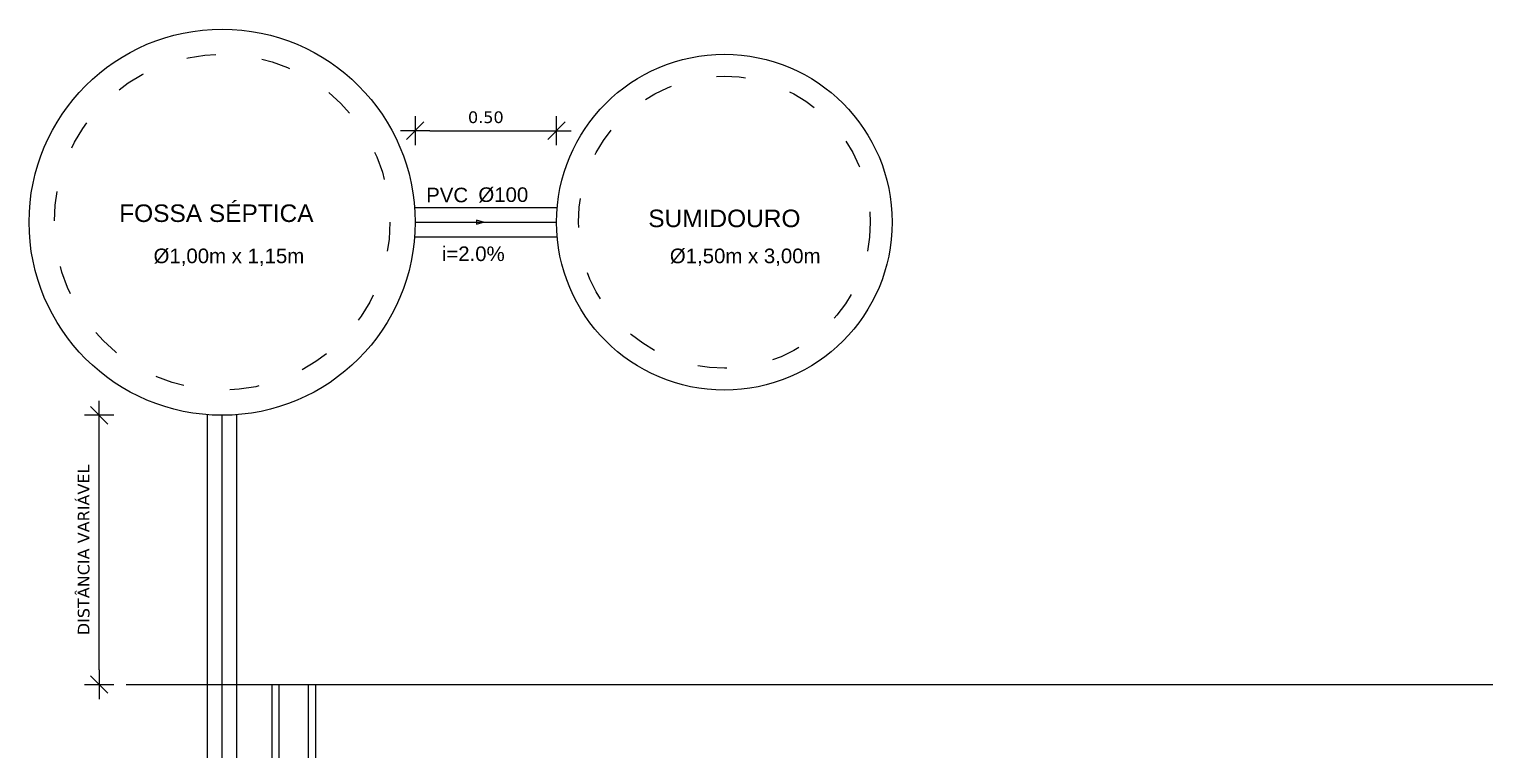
# Model space of a CAD drawing. Header units: inches. Extents: x 18.3 to 46.4, y -9.4 to 7.
# Drawn here: x 18.268 to 23.255, y -2.924 to -0.456 of the extents above; entities that cross this region are included whole.
import ezdxf

# ---------------------------------------------------------------- set-up
doc = ezdxf.new("R2010")
doc.units = ezdxf.units.IN
doc.header["$MEASUREMENT"] = 0
doc.linetypes.add('DOT2', pattern=[3.175, 0, -3.175])
for name, color, linetype in [('ARQ-CTA-1_025', 1, 'Continuous'), ('Arquitetura', 252, 'Continuous'), ('TQ-Conexões_detalhe', 9, 'Continuous'), ('TQ-Sentido_tubo', 9, 'Continuous'), ('TQ-Seção_tubo', 3, 'Continuous'), ('TQ-Textos_tubo', 1, 'Continuous'), ('TQ-Tubos_detalhe', 9, 'Continuous')]:
    doc.layers.add(name, color=color, linetype=linetype)
doc.styles.add('Arial', font='arial.ttf')
doc.styles.add('FNDE Texto Cota 0025', font='verdana.ttf', dxfattribs={"height": 0.04})
doc.dimstyles.new('FNDE 1-0025', dxfattribs={"dimscale": 5, "dimtxt": 0.04, "dimasz": 0.01, "dimexe": 0.15, "dimexo": 0.15, "dimgap": 0.005, "dimtad": 1, "dimzin": 1, "dimdsep": 46, "dimtxsty": 'FNDE Texto Cota 0025', "dimblk": 'tic', "dimcen": 0.015, "dimdle": 0.15, "dimse1": 1, "dimse2": 1, "dimclrd": 251, "dimclre": 251, "dimclrt": 256, "dimaunit": 1, "dimadec": 3, "dimazin": 0, "dimtfac": 1, "dimtix": 1, "dimtmove": 2, "dimatfit": 3, "dimldrblk": 'tic', "dimfxl": 0.15, "dimtvp": 1, "dimtolj": 1, "dimtzin": 0, "dimarcsym": 0})

# ---------------------------------------------------------------- blocks, each defined once
blk = doc.blocks.new('tic')
at = {"color": 251}
for p, q in [((0, -1), (0, 1)), ((-1, 0), (1, 0))]:
    blk.add_line(p, q, dxfattribs=at)
blk.add_line((-0.6, -0.6), (0.6, 0.6))
blk = doc.blocks.new('*D12')
at = {"layer": 'ARQ-CTA-1_025', "color": 251, "lineweight": -2, "transparency": 16777216}
blk.add_line((19.6403, -0.8034), (20.0248, -0.8034), dxfattribs=at)
at = {"layer": 'Defpoints', "color": 0, "transparency": 16777216}
for p in [(20.0748, -0.8034), (19.5903, -1.1169), (20.0748, -1.1169)]:
    blk.add_point(p, dxfattribs=at)
at = {"layer": 'ARQ-CTA-1_025', "color": 251, "lineweight": -2, "transparency": 16777216, "xscale": 0.05, "yscale": 0.05, "zscale": 0.05, "rotation": 180}
blk.add_blockref('tic', (19.5903, -0.8034), dxfattribs=at)
at = {"layer": 'ARQ-CTA-1_025', "color": 251, "lineweight": -2, "transparency": 16777216, "xscale": 0.05, "yscale": 0.05, "zscale": 0.05}
blk.add_blockref('tic', (20.0748, -0.8034), dxfattribs=at)
at = {"layer": 'ARQ-CTA-1_025', "transparency": 16777216, "insert": (19.8325, -0.7576), "char_height": 0.04, "attachment_point": 5, "style": 'FNDE Texto Cota 0025'}
blk.add_mtext('\\A1;0.50', dxfattribs=at)
blk = doc.blocks.new('*D17')
at = {"layer": 'ARQ-CTA-1_025', "color": 251, "lineweight": -2, "transparency": 16777216}
blk.add_line((18.5078, -2.65), (18.5078, -1.8281), dxfattribs=at)
at = {"layer": 'Defpoints', "color": 0, "transparency": 16777216}
for p in [(18.5078, -1.7781), (18.879, -1.7781), (18.879, -2.7)]:
    blk.add_point(p, dxfattribs=at)
at = {"layer": 'ARQ-CTA-1_025', "color": 251, "lineweight": -2, "transparency": 16777216, "xscale": 0.05, "yscale": 0.05, "zscale": 0.05}
for p, rotation in [((18.5078, -1.7781), 90), ((18.5078, -2.7), 270)]:
    blk.add_blockref('tic', p, dxfattribs=dict(at, rotation=rotation))
at = {"layer": 'ARQ-CTA-1_025', "transparency": 16777216, "insert": (18.4549, -2.2391), "char_height": 0.04, "attachment_point": 5, "rotation": 90, "style": 'FNDE Texto Cota 0025'}
blk.add_mtext('\\A1;DISTÂNCIA VARIÁVEL ', dxfattribs=at)

msp = doc.modelspace()

# ---------------------------------------------------------------- linework, layer by layer
at = {"layer": 'Arquitetura'}
for p, q in [((18.6, -2.7), (39.9505, -2.7)), ((19.1, -6.15), (19.1, -2.7)), ((19.125, -6.125), (19.125, -2.7)), ((19.225, -6.025), (19.225, -2.7)), ((19.25, -6), (19.25, -2.7))]:
    msp.add_line(p, q, dxfattribs=at)
at = {"layer": 'TQ-Conexões_detalhe', "linetype": 'Continuous'}
for centre, radius in [((18.929, -1.1169), 0.6613), ((20.6498, -1.1169), 0.575)]:
    msp.add_circle(centre, radius, dxfattribs=at)
at = {"layer": 'TQ-Conexões_detalhe', "linetype": 'DOT2', "ltscale": 0.05}
for centre, radius in [((18.929, -1.1169), 0.575), ((20.6498, -1.1169), 0.5)]:
    msp.add_circle(centre, radius, dxfattribs=at)
at = {"layer": 'TQ-Sentido_tubo'}
msp.add_lwpolyline([(19.7541, -1.1169), (19.8247, -1.1169)], dxfattribs=at)
msp.add_lwpolyline([(19.8247, -1.1169), (19.8005, -1.1104), (19.8005, -1.1234)], close=True, dxfattribs=at)
at = {"layer": 'TQ-Seção_tubo'}
for p, q in [((19.5903, -1.0669), (20.0748, -1.0669)), ((19.5903, -1.1669), (20.0748, -1.1669)), ((18.879, -6.182), (18.879, -1.7781)), ((18.979, -6.182), (18.979, -1.7781))]:
    msp.add_line(p, q, dxfattribs=at)
at = {"layer": 'TQ-Tubos_detalhe'}
for p, q in [((19.5903, -1.1169), (20.0748, -1.1169)), ((18.929, -6.182), (18.929, -1.7781))]:
    msp.add_line(p, q, dxfattribs=at)

# ---------------------------------------------------------------- texts
at = {"layer": 'TQ-Conexões_detalhe', "char_height": 0.06, "attachment_point": 8, "line_spacing_factor": 0.9, "style": 'Arial'}
for s, insert, width in [('FOSSA SÉPTICA', (18.9093, -1.1169), 0.933489), ('SUMIDOURO', (20.6498, -1.1346), 0.177562)]:
    msp.add_mtext(s, dxfattribs=dict(at, insert=insert, width=width))
at = {"layer": 'TQ-Textos_tubo', "char_height": 0.05, "line_spacing_factor": 0.9, "style": 'Arial'}
for s, insert, width, attachment_point in [('%%c100', (19.807, -1.0494), 0.222954, 7), ('PVC', (19.7718, -1.0494), 0.187798, 9), ('%%C1,00m x 1,15m', (18.6941, -1.2665), 0.648669, 7), ('i=2.0%', (19.7895, -1.2506), 0.281696, 8), ('%%C1,50m x 3,00m', (20.463, -1.2665), 0.648669, 7)]:
    msp.add_mtext(s, dxfattribs=dict(at, insert=insert, width=width, attachment_point=attachment_point))

# ---------------------------------------------------------------- dimensions: what is measured, and where the dimension line sits
at = {"layer": 'ARQ-CTA-1_025'}
dim = msp.add_linear_dim(base=(20.0748, -0.8034), p1=(19.5903, -1.1169), p2=(20.0748, -1.1169), text='0.50', dimstyle='FNDE 1-0025', dxfattribs=at)
dim.commit()
dim.dimension.update_dxf_attribs({"geometry": '*D12', "text_midpoint": (19.8325, -0.7576)})
dim = msp.add_linear_dim(base=(18.5078, -1.7781), p1=(18.879, -2.7), p2=(18.879, -1.7781), angle=90, text='DISTÂNCIA VARIÁVEL ', dimstyle='FNDE 1-0025', dxfattribs=at)
dim.commit()
dim.dimension.update_dxf_attribs({"geometry": '*D17', "text_midpoint": (18.4549, -2.2391)})

doc.saveas('drawing.dxf')
